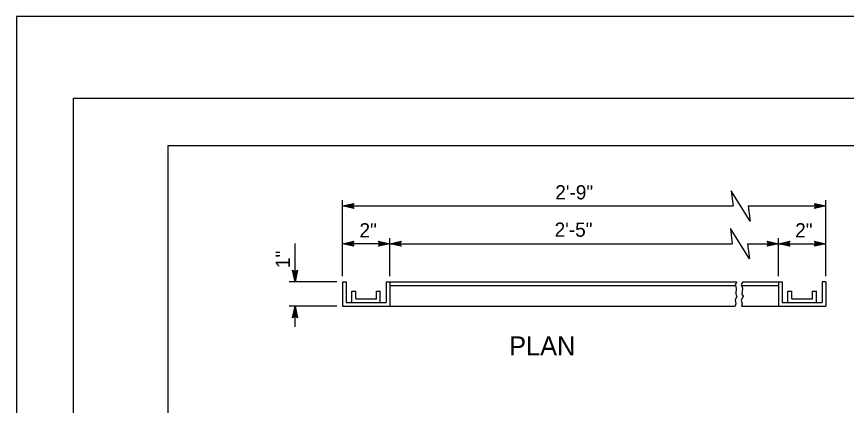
# Model space of a CAD drawing. Extents: x -894 to 866, y -472 to 714.
# Drawn here: x -894 to -456.4, y 508.4 to 713.6 of the extents above; entities that cross this region are included whole.
import ezdxf

# ---------------------------------------------------------------- set-up
doc = ezdxf.new("R2010")
doc.units = 0
for name, color, linetype in [('border_PLOTTING-ELEMENTS', 7, 'Continuous'), ('border_rw_22x34_Cut_Lines', 7, 'Continuous'), ('border_SHEET', 7, 'Continuous'), ('tcd_SIGN-PANEL', 7, 'Continuous'), ('tcd_SIGN-PANEL-anno', 7, 'Continuous')]:
    doc.layers.add(name, color=color, linetype=linetype)

msp = doc.modelspace()

# ---------------------------------------------------------------- linework, layer by layer
at = {"layer": 'border_PLOTTING-ELEMENTS'}
for points in [[(-894.04, -472.44), (865.96, -472.44), (865.96, 713.56), (-894.04, 713.56)], [(-864.04, 670.56), (835.96, 670.56), (835.96, -429.44), (-864.04, -429.44)]]:
    msp.add_lwpolyline(points, close=True, dxfattribs=at)
at = {"layer": 'border_rw_22x34_Cut_Lines'}
msp.add_lwpolyline([(-864.04, 670.56), (835.96, 670.56), (835.96, -429.44), (-864.04, -429.44)], close=True, dxfattribs=at)
at = {"layer": 'border_SHEET'}
for p, q in [((-814.04, 645.56), (810.96, 645.56)), ((-814.04, -404.44), (-814.04, 645.56))]:
    msp.add_line(p, q, dxfattribs=at)
at = {"layer": 'tcd_SIGN-PANEL'}
for p, q in [((-722.2, 573.69), (-722.2, 560.69)), ((-722.2, 573.69), (-720.2, 573.69)), ((-720.2, 573.69), (-720.2, 562.69)), ((-699.2, 573.69), (-699.2, 562.69)), ((-699.2, 573.69), (-514.21, 573.69)), ((-697.2, 573.69), (-697.2, 560.69)), ((-514.21, 573.69), (-515.09, 572.24)), ((-510.92, 573.69), (-511.83, 572.2)), ((-510.92, 573.69), (-490.2, 573.69)), ((-492.2, 573.69), (-492.2, 560.69)), ((-490.2, 573.69), (-490.2, 562.69)), ((-469.2, 573.69), (-469.2, 562.69)), ((-467.2, 573.69), (-469.2, 573.69)), ((-467.2, 573.69), (-467.2, 560.69)), ((-697.2, 571.69), (-514.9, 571.69)), ((-515.09, 572.24), (-514.47, 570.39)), ((-514.47, 570.39), (-514.74, 567.09)), ((-511.83, 572.2), (-511.21, 570.35)), ((-511.66, 571.69), (-492.2, 571.69)), ((-511.21, 570.35), (-511.48, 567.05)), ((-717.2, 562.69), (-717.2, 568.69)), ((-717.2, 568.69), (-715.2, 568.69)), ((-715.2, 564.69), (-715.2, 568.69)), ((-715.2, 564.69), (-704.2, 564.69)), ((-704.2, 564.69), (-704.2, 568.69)), ((-704.2, 568.69), (-702.2, 568.69)), ((-702.2, 562.69), (-702.2, 568.69)), ((-514.12, 566.08), (-515.09, 563.87)), ((-514.74, 567.09), (-514.12, 566.08)), ((-510.86, 566.03), (-511.83, 563.83)), ((-511.48, 567.05), (-510.86, 566.03)), ((-487.2, 562.69), (-487.2, 568.69)), ((-487.2, 568.69), (-485.2, 568.69)), ((-485.2, 564.69), (-485.2, 568.69)), ((-485.2, 564.69), (-474.2, 564.69)), ((-474.2, 564.69), (-474.2, 568.69)), ((-474.2, 568.69), (-472.2, 568.69)), ((-472.2, 562.69), (-472.2, 568.69)), ((-722.2, 560.69), (-515.06, 560.69)), ((-720.2, 562.69), (-699.2, 562.69)), ((-515.09, 563.87), (-514.65, 562.02)), ((-514.65, 562.02), (-515.06, 560.69)), ((-511.83, 563.83), (-511.39, 561.98)), ((-511.39, 561.98), (-511.79, 560.69)), ((-511.79, 560.69), (-467.2, 560.69)), ((-490.2, 562.69), (-469.2, 562.69))]:
    msp.add_line(p, q, dxfattribs=at)
at = {"layer": 'tcd_SIGN-PANEL-anno'}
for p, q in [((-722.2, 576.69), (-722.2, 616.69)), ((-722.2, 613.69), (-716.2, 615.02)), ((-716.2, 612.35), (-722.2, 613.69)), ((-722.2, 613.69), (-722.2, 613.69)), ((-722.2, 613.69), (-527.18, 613.69)), ((-716.42, 612.7), (-720.82, 613.69)), ((-720.81, 613.69), (-716.43, 614.66)), ((-719.44, 613.68), (-716.61, 614.31)), ((-716.65, 613.06), (-719.44, 613.68)), ((-718.06, 613.68), (-716.85, 613.95)), ((-716.83, 613.41), (-718.06, 613.68)), ((-716.2, 615.02), (-717, 613.69)), ((-717, 613.69), (-716.2, 612.35)), ((-716.2, 615.02), (-716.2, 615.02)), ((-527.18, 613.69), (-516.18, 613.69)), ((-508.18, 613.69), (-497.18, 613.69)), ((-497.51, 613.69), (-467.2, 613.69)), ((-472.4, 613.69), (-473.2, 615.03)), ((-473.2, 615.03), (-473.2, 615.03)), ((-473.2, 615.03), (-467.2, 613.69)), ((-467.2, 613.69), (-473.2, 612.36)), ((-473.2, 612.36), (-472.4, 613.69)), ((-472.98, 614.67), (-468.58, 613.69)), ((-468.59, 613.68), (-472.96, 612.72)), ((-469.96, 613.69), (-472.79, 613.06)), ((-472.75, 614.31), (-469.96, 613.69)), ((-472.57, 613.96), (-471.34, 613.69)), ((-471.34, 613.69), (-472.55, 613.42)), ((-467.2, 576.69), (-467.2, 616.69)), ((-467.2, 613.69), (-467.2, 613.69)), ((-716.2, 612.35), (-716.2, 612.35)), ((-473.2, 612.36), (-473.2, 612.36)), ((-697.2, 576.69), (-697.2, 596.69)), ((-492.2, 576.69), (-492.2, 596.69)), ((-747.2, 573.69), (-747.2, 593.9)), ((-722.2, 593.69), (-716.2, 595.02)), ((-697.2, 593.69), (-722.2, 593.69)), ((-716.2, 592.35), (-722.2, 593.69)), ((-722.2, 593.69), (-722.2, 593.69)), ((-716.42, 592.7), (-720.82, 593.69)), ((-720.81, 593.69), (-716.43, 594.66)), ((-719.44, 593.68), (-716.61, 594.31)), ((-716.65, 593.06), (-719.44, 593.68)), ((-718.06, 593.68), (-716.85, 593.95)), ((-716.83, 593.41), (-718.06, 593.68)), ((-716.2, 595.02), (-717, 593.69)), ((-717, 593.69), (-716.2, 592.35)), ((-716.2, 595.02), (-716.2, 595.02)), ((-716.2, 592.35), (-716.2, 592.35)), ((-702.4, 593.69), (-703.2, 595.03)), ((-703.2, 595.03), (-703.2, 595.03)), ((-703.2, 595.03), (-697.2, 593.69)), ((-697.2, 593.69), (-703.2, 592.36)), ((-703.2, 592.36), (-702.4, 593.69)), ((-703.2, 592.36), (-703.2, 592.36)), ((-702.98, 594.67), (-698.58, 593.69)), ((-698.59, 593.68), (-702.96, 592.72)), ((-699.96, 593.69), (-702.79, 593.06)), ((-702.75, 594.31), (-699.96, 593.69)), ((-702.57, 593.96), (-701.34, 593.69)), ((-701.34, 593.69), (-702.55, 593.42)), ((-697.2, 593.69), (-691.2, 595.02)), ((-691.2, 592.35), (-697.2, 593.69)), ((-697.2, 593.69), (-697.2, 593.69)), ((-697.2, 593.69), (-697.2, 593.69)), ((-697.2, 593.69), (-527.56, 593.69)), ((-691.42, 592.7), (-695.82, 593.69)), ((-695.81, 593.69), (-691.43, 594.66)), ((-694.44, 593.68), (-691.61, 594.31)), ((-691.65, 593.06), (-694.44, 593.68)), ((-693.06, 593.68), (-691.85, 593.95)), ((-691.83, 593.41), (-693.06, 593.68)), ((-691.2, 595.02), (-692, 593.69)), ((-692, 593.69), (-691.2, 592.35)), ((-691.2, 595.02), (-691.2, 595.02)), ((-691.2, 592.35), (-691.2, 592.35)), ((-527.56, 593.69), (-516.56, 593.69)), ((-508.56, 593.69), (-497.56, 593.69)), ((-499.58, 593.69), (-492.2, 593.69)), ((-497.4, 593.69), (-498.2, 595.03)), ((-498.2, 595.03), (-498.2, 595.03)), ((-498.2, 595.03), (-492.2, 593.69)), ((-492.2, 593.69), (-498.2, 592.36)), ((-498.2, 592.36), (-497.4, 593.69)), ((-498.2, 592.36), (-498.2, 592.36)), ((-497.98, 594.67), (-493.58, 593.69)), ((-493.59, 593.68), (-497.96, 592.72)), ((-494.96, 593.69), (-497.79, 593.06)), ((-497.75, 594.31), (-494.96, 593.69)), ((-497.57, 593.96), (-496.34, 593.69)), ((-496.34, 593.69), (-497.55, 593.42)), ((-492.2, 593.69), (-486.2, 595.02)), ((-492.2, 593.69), (-467.2, 593.69)), ((-492.2, 593.69), (-492.2, 593.69)), ((-486.2, 592.35), (-492.2, 593.69)), ((-492.2, 593.69), (-492.2, 593.69)), ((-486.42, 592.7), (-490.82, 593.69)), ((-490.81, 593.69), (-486.43, 594.66)), ((-489.44, 593.68), (-486.61, 594.31)), ((-486.65, 593.06), (-489.44, 593.68)), ((-488.06, 593.68), (-486.85, 593.95)), ((-486.83, 593.41), (-488.06, 593.68)), ((-486.2, 595.02), (-487, 593.69)), ((-487, 593.69), (-486.2, 592.35)), ((-486.2, 595.02), (-486.2, 595.02)), ((-486.2, 592.35), (-486.2, 592.35)), ((-472.4, 593.69), (-473.2, 595.03)), ((-473.2, 595.03), (-473.2, 595.03)), ((-473.2, 595.03), (-467.2, 593.69)), ((-467.2, 593.69), (-473.2, 592.36)), ((-473.2, 592.36), (-472.4, 593.69)), ((-473.2, 592.36), (-473.2, 592.36)), ((-472.98, 594.67), (-468.58, 593.69)), ((-468.59, 593.68), (-472.96, 592.72)), ((-469.96, 593.69), (-472.79, 593.06)), ((-472.75, 594.31), (-469.96, 593.69)), ((-472.57, 593.96), (-471.34, 593.69)), ((-471.34, 593.69), (-472.55, 593.42)), ((-467.2, 593.69), (-467.2, 593.69)), ((-747.2, 573.69), (-748.53, 579.69)), ((-748.53, 579.69), (-748.53, 579.69)), ((-748.53, 579.69), (-747.2, 578.89)), ((-747.2, 575.08), (-748.17, 579.45)), ((-747.2, 576.45), (-747.82, 579.27)), ((-747.2, 577.83), (-747.46, 579.04)), ((-747.2, 578.89), (-745.86, 579.69)), ((-745.86, 579.69), (-747.2, 573.69)), ((-746.22, 579.47), (-747.2, 575.07)), ((-746.57, 579.24), (-747.2, 576.45)), ((-746.92, 579.06), (-747.2, 577.83)), ((-745.86, 579.69), (-745.86, 579.69)), ((-725.2, 573.69), (-750.2, 573.69)), ((-747.2, 573.69), (-747.2, 573.69)), ((-725.2, 560.69), (-750.2, 560.69)), ((-748.54, 554.69), (-747.2, 560.69)), ((-747.2, 549.89), (-747.2, 560.69)), ((-747.2, 560.69), (-747.2, 560.69)), ((-747.2, 560.69), (-745.87, 554.69)), ((-748.18, 554.9), (-747.2, 559.31)), ((-747.82, 555.14), (-747.2, 557.92)), ((-747.48, 555.31), (-747.2, 556.54)), ((-747.2, 559.3), (-746.23, 554.92)), ((-747.2, 557.92), (-746.58, 555.1)), ((-747.2, 556.54), (-746.93, 555.33)), ((-747.2, 555.49), (-748.54, 554.69)), ((-748.54, 554.69), (-748.54, 554.69)), ((-745.87, 554.69), (-747.2, 555.49)), ((-745.87, 554.69), (-745.87, 554.69))]:
    msp.add_line(p, q, dxfattribs=at)
for points in [[(-508.18, 613.69), (-507.18, 605.69), (-517.18, 621.69), (-516.18, 613.69)], [(-508.56, 593.69), (-507.56, 585.69), (-517.56, 601.69), (-516.56, 593.69)]]:
    msp.add_lwpolyline(points, dxfattribs=at)

# ---------------------------------------------------------------- texts
for s, height, p in [('2\'-9"', 7.5, (-609.93, 617.11)), ('2"', 7.5, (-713.2, 597.06)), ('2\'-5"', 7.5, (-610.28, 597.41)), ('2"', 7.5, (-483.39, 597.06)), ('PLAN', 10, (-634.27, 534.81))]:
    msp.add_text(s, height=height, dxfattribs=at).set_placement(p)
msp.add_text('1"', height=7.5, rotation=90, dxfattribs=at).set_placement((-749.93, 580.91))

doc.saveas('drawing.dxf')
